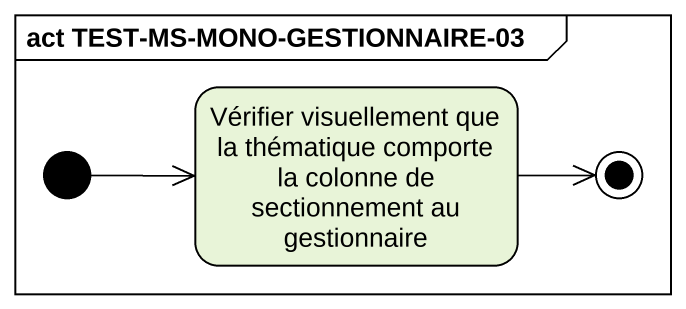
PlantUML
@startuml
mainframe act TEST-MS-MONO-GESTIONNAIRE-03
hide empty description
state "Vérifier visuellement que la thématique comporte la colonne de sectionnement au gestionnaire" as Vérifier_visuellement_que
[*] -right-> Vérifier_visuellement_que
Vérifier_visuellement_que -right-> [*]
@enduml
